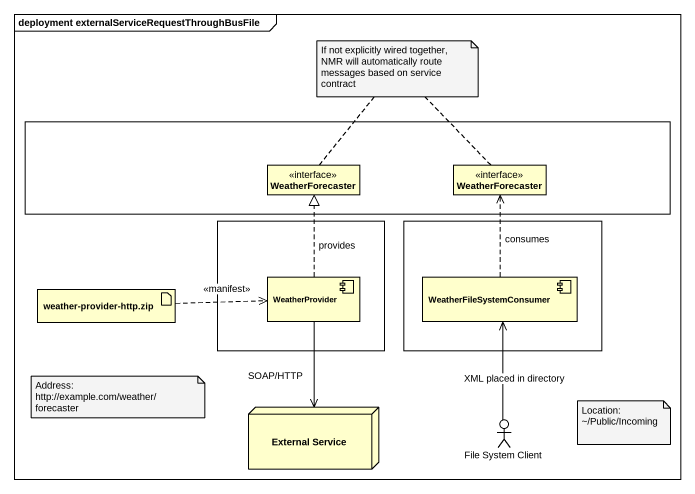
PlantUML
@startuml
mainframe deployment externalServiceRequestThroughBusFile
allowmixing
hide circle
hide empty members
rectangle " " as rectangle1 {
  interface WeatherForecaster
  interface "WeatherForecaster" as WeatherForecaster_2
}
rectangle " " as rectangle2 {
  component WeatherProvider
}
rectangle " " as rectangle3 {
  component WeatherFileSystemConsumer
}
artifact "weather-provider-http.zip" as weather_provider_http_zip
node "External Service" as External_Service
actor "File System Client" as File_System_Client
weather_provider_http_zip .right.> WeatherProvider : <<manifest>>
WeatherProvider .up.|> WeatherForecaster : provides
WeatherProvider --> External_Service : SOAP/HTTP
WeatherFileSystemConsumer .up.> WeatherForecaster_2 : consumes
File_System_Client -up-> WeatherFileSystemConsumer : XML placed in directory
note as N1
  If not explicitly wired together, NMR will automatically route messages based on service contract
end note
N1 .. WeatherForecaster
N1 .. WeatherForecaster_2
note as N2
  Address:
  http://example.com/weather/forecaster
end note
note as N3
  Location:
  ~/Public/Incoming
end note
@enduml
